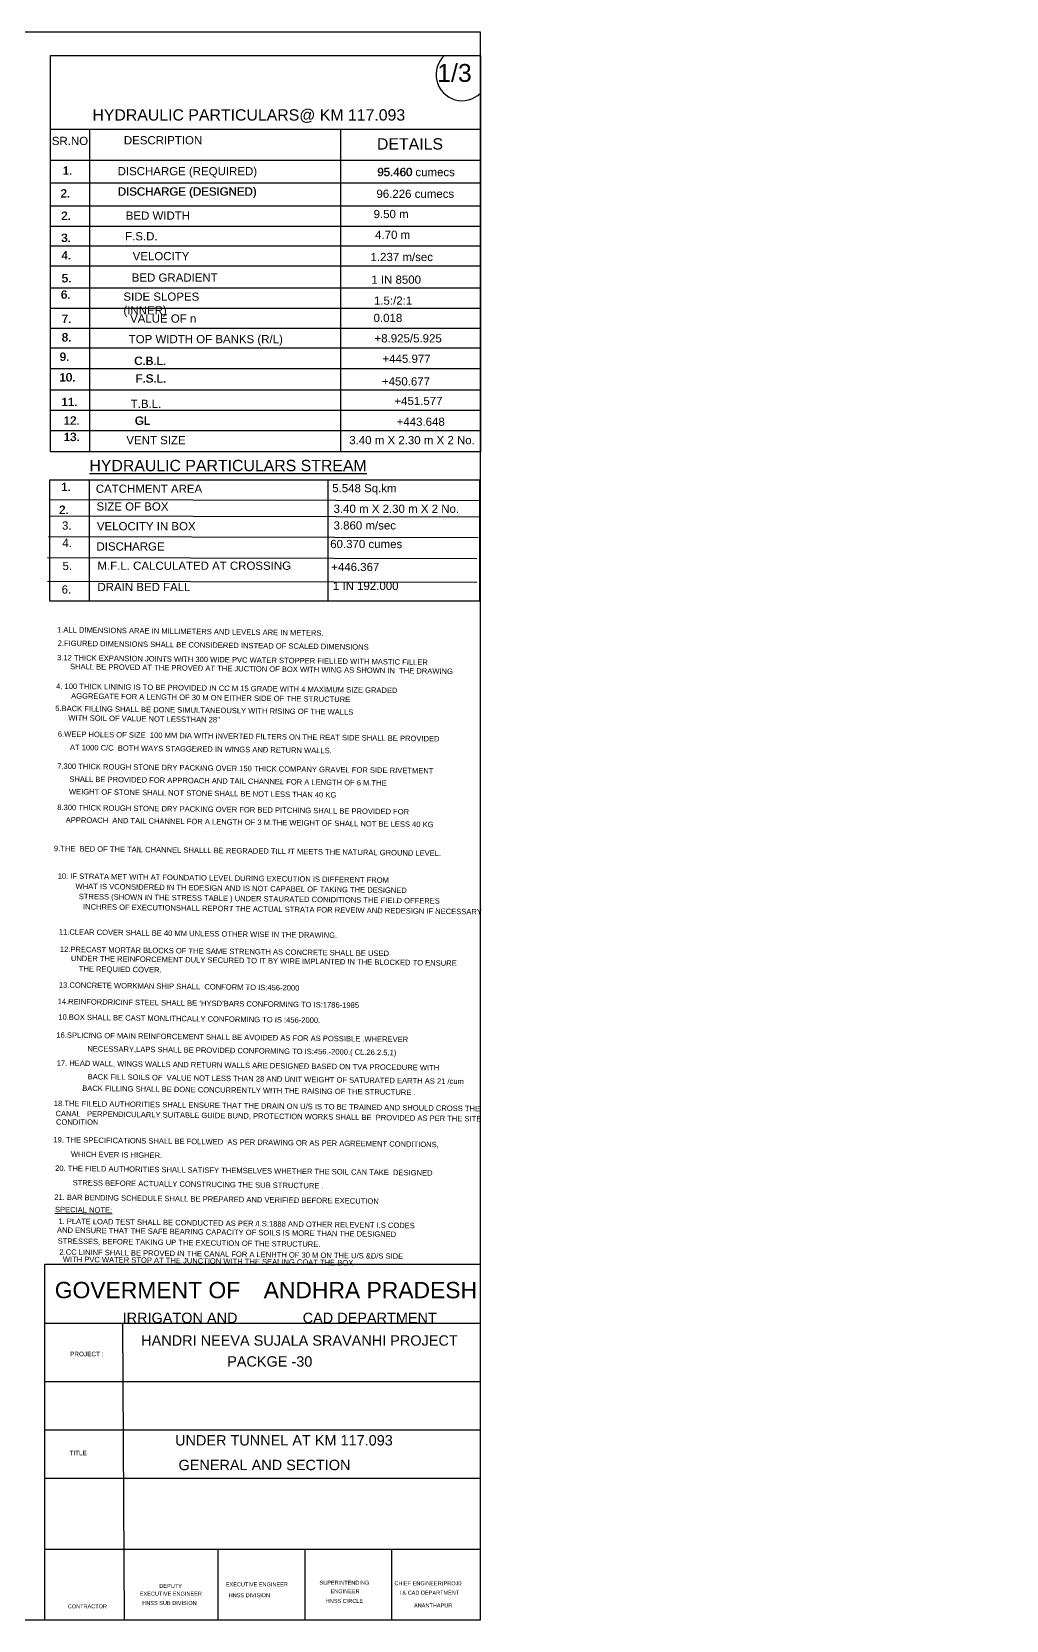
# Model space of a CAD drawing. Header units: inches. Extents: x 86 to 493, y 48 to 2722.
# Drawn here: x 129.4 to 151.56, y 47.59 to 83.71 of the extents above; entities that cross this region are included whole.
import ezdxf

# ---------------------------------------------------------------- set-up
doc = ezdxf.new("R2010")
doc.units = ezdxf.units.IN
doc.header["$MEASUREMENT"] = 0
doc.layers.add('DRAWING', color=7, linetype='Continuous')
doc.layers.add('TEXT', color=255, linetype='Continuous')
doc.styles.get("Standard").update_dxf_attribs({"font": 'arial.ttf'})

msp = doc.modelspace()

# ---------------------------------------------------------------- linework, layer by layer
at = {"layer": 'DRAWING'}
for points in [[(85.64065, 83.70827), (139.59855, 83.70827), (139.59855, 47.59396), (85.64065, 47.59396)], [(129.82907, 83.1696), (139.60635, 83.1696), (139.60635, 74.15895), (129.82907, 74.15895)], [(129.81671, 73.52383), (139.58142, 73.52383), (139.58142, 70.7605), (129.81671, 70.7605)], [(129.69881, 55.68662), (139.59855, 55.68662), (139.59855, 47.59396), (129.69881, 47.59396)]]:
    msp.add_lwpolyline(points, close=True, dxfattribs=at)
for points in [[(129.82907, 81.49673), (139.60635, 81.49673)], [(130.71445, 81.49673), (130.71445, 74.15895)], [(136.42452, 81.49673), (136.42452, 74.15895)], [(129.82907, 80.78864), (139.60635, 80.78864)], [(129.82907, 80.27166), (139.60635, 80.27166)], [(130.7089, 73.52716), (130.7089, 70.76414)], [(136.13178, 73.52716), (136.13178, 70.76414)], [(129.69881, 54.35058), (139.59855, 54.35058)], [(131.51318, 47.59396), (131.47127, 54.35058)], [(129.69881, 53.02132), (139.59855, 53.02132)], [(129.69881, 51.92283), (139.59855, 51.92283)], [(139.59855, 50.8177), (129.69881, 50.8177)], [(139.59855, 49.20362), (129.69881, 49.20362)], [(133.63694, 49.20362), (133.63694, 47.59396)], [(135.61139, 49.20362), (135.61139, 47.59396)], [(137.59373, 47.59396), (137.59373, 49.20362)]]:
    msp.add_lwpolyline(points, dxfattribs=at)
for start, end in [(132.183555, 315.101819), (44.898181, 47.816445)]:
    msp.add_arc((139.18797, 82.73194), 0.59064, start, end, dxfattribs=at)
at = {"layer": 'TEXT'}
for points in [[(129.82907, 79.74925), (139.60635, 79.74925)], [(129.82907, 79.292), (139.60635, 79.292)], [(129.82907, 78.84216), (139.60635, 78.84216)], [(129.82907, 78.38517), (139.60635, 78.38517)], [(129.82907, 77.88835), (139.60635, 77.88835)], [(129.82907, 77.42421), (139.60635, 77.42421)], [(129.82907, 76.96722), (139.60635, 76.96722)], [(129.82907, 76.52449), (139.60635, 76.52449)], [(129.82907, 76.05014), (139.60635, 76.05014)], [(129.82907, 75.5646), (139.60635, 75.5646)], [(129.82907, 75.10761), (139.60635, 75.10761)], [(129.82907, 74.64347), (139.60635, 74.64347)], [(129.80968, 73.07048), (139.57907, 73.05005)], [(129.81575, 72.7052), (139.58184, 72.68211)], [(129.7841, 72.23201), (139.55019, 72.20891)], [(129.76044, 71.75881), (139.52653, 71.73571)], [(129.76044, 71.21464), (139.52653, 71.19155)]]:
    msp.add_lwpolyline(points, dxfattribs=at)

# ---------------------------------------------------------------- texts
at = {"layer": 'DRAWING'}
for s, height, p in [('1/3', 0.405419, (138.62003, 82.56978)), ('GOVERMENT OF  ', 0.3720535, (129.92639, 54.91431)), ('ANDHRA PRADESH ', 0.3720535, (134.67648, 54.91308)), ('IRRIGATON AND ', 0.2353256, (131.46945, 54.35058)), ('CAD DEPARTMENT ', 0.2353256, (135.56379, 54.35058)), ('HANDRI NEEVA SUJALA SRAVANHI PROJECT ', 0.2353256, (131.8922, 53.83599)), ('PROJECT :', 0.104476, (130.27464, 53.59489)), ('PACKGE -30', 0.235326, (133.84674, 53.3602)), ('UNDER TUNNEL AT KM 117.093', 0.2353256, (132.66207, 51.56736)), ('TITLE ', 0.104476, (130.25934, 51.3441)), ('GENERAL AND SECTION ', 0.2353256, (132.74058, 51.00607)), ('DEPUTY ', 0.090478, (132.30417, 48.32831)), ('EXECUTIVE ENGINEER ', 0.0904784, (133.8151, 48.36271)), ('SUPERINTENDING ', 0.0904784, (135.94647, 48.40142)), ('CHIEF ENGINEER(PROJ0', 0.0904784, (137.64972, 48.38822)), ('EXECUTIVE ENGINEER ', 0.0904784, (131.85989, 48.15167)), ('HNSS SUB DIVISION ', 0.0904784, (131.91597, 47.94055)), ('HNSS DIVISION ', 0.0904784, (133.8798, 48.11712)), ('HNSS CIRCLE', 0.0904784, (136.08881, 47.9878)), ('ENGINEER ', 0.090478, (136.19664, 48.20754)), ('I & CAD DEPARTMENT ', 0.0904784, (137.76176, 48.17455)), ('CONTRACTOR', 0.090478, (130.22228, 47.8652)), ('ANANTHAPUR', 0.090478, (138.09451, 47.88627))]:
    msp.add_text(s, height=height, dxfattribs=at).set_placement(p)
for s, p in [('1.ALL DIMENSIONS ARAE IN MILLIMETERS AND LEVELS ARE IN METERS.', (129.97846, 70.05216)), ('2.FIGURED DIMENSIONS SHALL BE CONSIDERED INSTEAD OF SCALED DIMENSIONS', (129.99199, 69.74703)), ('3.12 THICK EXPANSION JOINTS WITH 300 WIDE PVC WATER STOPPER FIELLED WITH MASTIC FILLER ', (129.97942, 69.41849)), ('SHALL BE PROVED AT THE PROVED AT THE JUCTION OF BOX WITH WING AS SHOWN IN  THE DRAWING', (130.27368, 69.21625)), ('4. 100 THICK LININIG IS TO BE PROVIDED IN CC M 15 GRADE WITH 4 MAXIMUM SIZE GRADED ', (129.95727, 68.77062)), (' AGGREGATE FOR A LENGTH OF 30 M ON EITHER SIDE OF THE STRUCTURE', (130.25055, 68.54835)), ('5.BACK FILLING SHALL BE DONE SIMULTANEOUSLY WITH RISING OF THE WALLS', (129.93703, 68.26541)), ('WITH SOIL OF VALUE NOT LESSTHAN 28’’', (130.23373, 68.04949)), ('6.WEEP HOLES OF SIZE  100 MM DIA WITH INVERTED FILTERS ON THE REAT SIDE SHALL BE PROVIDED ', (129.99585, 67.68185)), ('AT 1000 C/C  BOTH WAYS STAGGERED IN WINGS AND RETURN WALLS.', (130.27069, 67.37852)), (' 7.300 THICK ROUGH STONE DRY PACKING OVER 150 THICK COMPANY GRAVEL FOR SIDE RIVETMENT ', (129.9334, 66.95204)), ('WEIGHT OF STONE SHALL NOT STONE SHALL BE NOT LESS THAN 40 KG  ', (130.24906, 66.37302)), ('SHALL BE PROVIDED FOR APPROACH AND TAIL CHANNEL FOR A LENGTH OF 6 M.THE ', (130.25641, 66.65836)), (' 8.300 THICK ROUGH STONE DRY PACKING OVER FOR BED PITCHING SHALL BE PROVIDED FOR ', (129.93543, 66.01493)), ('APPROACH  AND TAIL CHANNEL FOR A LENGTH OF 3 M.THE WEIGHT OF SHALL NOT BE LESS 40 KG ', (130.17542, 65.72879)), ('9.THE  BED OF THE TAIL CHANNEL SHALLL BE REGRADED TILL IT MEETS THE NATURAL GROUND LEVEL.', (129.90772, 65.07968)), ('10. IF STRATA MET WITH AT FOUNDATIO LEVEL DURING EXECUTION IS DIFFERENT FROM ', (129.99361, 64.4542)), ('WHAT IS VCONSIDERED IN TH EDESIGN AND IS NOT CAPABEL OF TAKING THE DESIGNED', (130.3989, 64.22118)), ('STRESS (SHOWN IN THE STRESS TABLE ) UNDER STAURATED CONIDITIONS THE FIELD OFFERES', (130.47253, 63.98815)), ('  INCHRES OF EXECUTIONSHALL REPORT THE ACTUAL STRATA FOR REVEIW AND REDESIGN IF NECESSARY', (130.47253, 63.75513)), ('11.CLEAR COVER SHALL BE 40 MM UNLESS OTHER WISE IN THE DRAWING.', (130.01866, 63.18489)), ('12.PRECAST MORTAR BLOCKS OF THE SAME STRENGTH AS CONCRETE SHALL BE USED ', (130.04261, 62.78775)), ('UNDER THE REINFORCEMENT DULY SECURED TO IT BY WIRE IMPLANTED IN THE BLOCKED TO ENSURE ', (130.29243, 62.58189)), (' THE REQUIED COVER.', (130.42445, 62.34473)), ('13.CONCRETE WORKMAN SHIP SHALL  CONFORM TO IS:456-2000', (130.02055, 61.97794)), ('14.REINFORDRICINF STEEL SHALL BE ‘HYSD’BARS CONFORMING TO IS:1786-1985', (129.9918, 61.6016)), ('10.BOX SHALL BE CAST MONLITHCALLY CONFORMING TO IS :456-2000.', (130.00683, 61.2476)), ('16.SPLICING OF MAIN REINFORCEMENT SHALL BE AVOIDED AS FOR AS POSSIBLE .WHEREVER ', (129.9625, 60.83783)), ('17. HEAD WALL, WINGS WALLS AND RETURN WALLS ARE DESIGNED BASED ON TVA PROCEDURE WITH ', (129.9699, 60.20166)), ('NECESSARY,LAPS SHALL BE PROVIDED CONFORMING TO IS:456.-2000.( CL.26.2.5.1)', (130.6667, 60.52682)), ('BACK FILL SOILS OF  VALUE NOT LESS THAN 28 AND UNIT WEIGHT OF SATURATED EARTH AS 21 /cum ', (130.67411, 59.89065)), ('BACK FILLING SHALL BE DONE CONCURRENTLY WITH THE RAISING OF THE STRUCTURE .', (130.54998, 59.62897)), ('18.THE FILELD AUTHORITIES SHALL ENSURE THAT THE DRAIN ON U/S IS TO BE TRAINED AND SHOULD CROSS THE', (129.90468, 59.28553)), (' CANAL   PERPENDICULARLY SUITABLE GUIDE BUND, PROTECTION WORKS SHALL BE  PROVIDED AS PER THE SITE', (129.89462, 59.0544)), ('19. THE SPECIFICATIONS SHALL BE FOLLWED  AS PER DRAWING OR AS PER AGREEMENT CONDITIONS,', (129.8947, 58.45805)), ('WHICH EVER IS HIGHER.', (130.29386, 58.12905)), ('20. THE FIELD AUTHORITIES SHALL SATISFY THEMSELVES WHETHER THE SOIL CAN TAKE  DESIGNED', (129.93461, 57.81002)), ('STRESS BEFORE ACTUALLY CONSTRUCING THE SUB STRUCTURE .', (130.33378, 57.48102)), ('21. BAR BENDING SCHEDULE SHALL BE PREPARED AND VERIFIED BEFORE EXECUTION ', (129.91466, 57.15202)), ('%%USPECIAL NOTE:', (129.93025, 56.8716)), ('1. PLATE LOAD TEST SHALL BE CONDUCTED AS PER /I.S:1888 AND OTHER RELEVENT I.S CODES', (130.00822, 56.60676)), ('AND ENSURE THAT THE SAFE BEARING CAPACITY OF SOILS IS MORE THAN THE DESIGNED', (129.97703, 56.40423)), ('STRESSES, BEFORE TAKING UP THE EXECUTION OF THE STRUCTURE.', (129.99263, 56.15497)), ('2.CC LININF SHALL BE PROVED IN THE CANAL FOR A LENHTH OF 30 M ON THE U/S &D/S SIDE', (130.03161, 55.9057)), ('WITH PVC WATER STOP AT THE JUNCTION WITH THE SEALING COAT THE BOX', (130.10958, 55.74212))]:
    msp.add_text(s, height=0.1231367, rotation=359.279894, dxfattribs=at).set_placement(p)
at = {"layer": 'DRAWING', "insert": (129.90689, 58.98143), "char_height": 0.123137, "width": 1.0488125, "attachment_point": 1}
msp.add_mtext(' CONDITION', dxfattribs=at)
at = {"layer": 'TEXT'}
for s, height, p in [('96.226 cumecs', 0.1865734, (137.24012, 79.93136)), ('9.50 m ', 0.186573, (137.17564, 79.47193)), ('4.70 m', 0.186573, (137.21007, 78.99966)), ('1.237 m/sec', 0.1865734, (137.10691, 78.49462)), ('1 IN 8500', 0.186573, (137.12406, 77.97941)), ('1.5:/2:1', 0.186573, (137.18428, 77.50284)), ('0.018', 0.186573, (137.17564, 77.10887)), ('+8.925/5.925', 0.1865734, (137.19717, 76.64518)), ('+445.977', 0.186573, (137.3777, 76.18148)), ('+450.677', 0.186573, (137.3648, 75.66627)), ('+451.577', 0.186573, (137.6486, 75.22154)), ('+443.648', 0.186573, (137.70018, 74.74928)), ('VENT SIZE', 0.186573, (131.555, 74.33017)), ('3.40 m X 2.30 m X 2 No.', 0.1865734, (136.62319, 74.33066)), ('CATCHMENT AREA', 0.1865734, (130.85983, 73.2259)), ('5.548 Sq.km ', 0.1865734, (136.23528, 73.23944)), ('SIZE OF BOX', 0.1865734, (130.87528, 72.82251)), ('3.40 m X 2.30 m X 2 No.', 0.1865734, (136.26554, 72.7706)), ('VELOCITY IN BOX', 0.1865734, (130.88413, 72.37308)), ('3.860 m/sec', 0.1865734, (136.26554, 72.39248)), ('DISCHARGE ', 0.186573, (130.87454, 71.91444)), ('60.370 cumes ', 0.1865734, (136.18988, 71.96903)), ('M.F.L. CALCULATED AT CROSSING ', 0.1865734, (130.89724, 71.47584)), ('+446.367', 0.186573, (136.21258, 71.44724)), ('DRAIN BED FALL ', 0.1865734, (130.89724, 70.9919)), ('1 IN 192.000', 0.1865734, (136.25041, 71.01619))]:
    msp.add_text(s, height=height, dxfattribs=at).set_placement(p)
at = {"layer": 'TEXT', "attachment_point": 1}
for s, insert, char_height, width in [(' HYDRAULIC PARTICULARS@ KM 117.093', (130.68219, 81.94643), 0.2578708, 8.782879), (' SR.NO ', (129.7873, 81.31975), 0.186573, 4.5595904), (' DESCRIPTION ', (131.42565, 81.33506), 0.1865734, 4.5595904), ('DETAILS', (137.25278, 81.28795), 0.257871, 2.7868781), ('1.', (130.10246, 80.64491), 0.186573, 0.2413977), ('1.', (130.10427, 80.64792), 0.186573, 0.2413977), ('1.', (130.10935, 80.64723), 0.186573, 0.2413977), ('1.', (130.10978, 80.64741), 0.186573, 0.2413977), ('1.', (130.11236, 80.64972), 0.186573, 0.2413977), ('DISCHARGE (REQUIRED)', (131.35594, 80.63195), 0.1865734, 4.5595904), (' 95.460 cumecs ', (137.18424, 80.61113), 0.1865734, 2.1128627), (' 95.460 ', (137.18605, 80.61413), 0.186573, 0.9000004), (' 95.460 ', (137.19113, 80.61345), 0.186573, 0.9000004), (' 95.460 ', (137.19156, 80.61362), 0.186573, 0.9000004), (' 95.460 ', (137.19414, 80.61594), 0.186573, 0.9000004), ('\\P ', (151.56033, 80.72805), 0.18657, 1.0563805), ('DISCHARGE (DESIGNED)', (131.35594, 80.16893), 0.1865734, 4.5387197), ('DISCHARGE (DESIGNED)', (131.36102, 80.16824), 0.1865734, 4.5387197), ('DISCHARGE (DESIGNED)', (131.36145, 80.16842), 0.1865734, 4.5387197), ('DISCHARGE (DESIGNED)', (131.36403, 80.17074), 0.1865734, 4.5387197), ('2.', (130.05349, 80.1251), 0.186573, 0.2413977), ('2.', (130.05529, 80.1281), 0.186573, 0.2413977), ('2.', (130.06037, 80.12742), 0.186573, 0.2413977), ('2.', (130.0608, 80.12759), 0.186573, 0.2413977), ('2.', (130.06338, 80.12991), 0.186573, 0.2413977), ('2.', (130.06889, 79.61609), 0.186573, 0.2413977), ('2.', (130.0707, 79.6191), 0.186573, 0.2413977), ('2.', (130.07577, 79.61841), 0.186573, 0.2413977), ('2.', (130.0762, 79.61858), 0.186573, 0.2413977), ('2.', (130.07878, 79.6209), 0.186573, 0.2413977), ('BED WIDTH', (131.54071, 79.62223), 0.186573, 2.0641626), ('3.', (130.06889, 79.1144), 0.186573, 0.2413977), ('3.', (130.0707, 79.11741), 0.186573, 0.2413977), ('3.', (130.07577, 79.11672), 0.186573, 0.2413977), ('3.', (130.0762, 79.1169), 0.186573, 0.2413977), ('3.', (130.07878, 79.11922), 0.186573, 0.2413977), ('F.S.D.', (131.52667, 79.15226), 0.186573, 1.0078861), ('4.', (130.07483, 78.71902), 0.186573, 0.2413977), ('4.', (130.07664, 78.72203), 0.186573, 0.2413977), ('4.', (130.08172, 78.72135), 0.186573, 0.2413977), ('4.', (130.08215, 78.72152), 0.186573, 0.2413977), ('4.', (130.08473, 78.72384), 0.186573, 0.2413977), ('VELOCITY', (131.69765, 78.70093), 0.186573, 2.0641626), ('5.', (130.08142, 78.19542), 0.186573, 0.2413977), ('5.', (130.08323, 78.19843), 0.186573, 0.2413977), ('5.', (130.0883, 78.19774), 0.186573, 0.2413977), ('5.', (130.08873, 78.19792), 0.186573, 0.2413977), ('5.', (130.09131, 78.20023), 0.186573, 0.2413977), ('BED GRADIENT', (131.67687, 78.21255), 0.1865734, 2.0641626), ('6.', (130.06148, 77.82432), 0.186573, 0.2413977), ('6.', (130.06328, 77.82733), 0.186573, 0.2413977), ('6.', (130.06836, 77.82664), 0.186573, 0.2413977), ('6.', (130.06879, 77.82681), 0.186573, 0.2413977), ('6.', (130.07137, 77.82913), 0.186573, 0.2413977), ('SIDE SLOPES (INNER)', (131.48724, 77.77981), 0.1865734, 2.0641626), ('7.', (130.08095, 77.27295), 0.186573, 0.2413977), ('7.', (130.08276, 77.27596), 0.186573, 0.2413977), ('7.', (130.08783, 77.27527), 0.186573, 0.2413977), ('7.', (130.08826, 77.27545), 0.186573, 0.2413977), ('7.', (130.09084, 77.27777), 0.186573, 0.2413977), ('VALUE OF n', (131.63857, 77.2808), 0.186573, 2.0641626), ('8.', (130.08095, 76.85228), 0.186573, 0.2413977), ('8.', (130.08276, 76.85528), 0.186573, 0.2413977), ('8.', (130.08783, 76.8546), 0.186573, 0.2413977), ('8.', (130.08826, 76.85477), 0.186573, 0.2413977), ('8.', (130.09084, 76.85709), 0.186573, 0.2413977), ('TOP WIDTH OF BANKS (R/L)', (131.60841, 76.81449), 0.1865734, 3.5473894), ('9.', (130.03362, 76.411), 0.186573, 0.2413977), ('9.', (130.03542, 76.414), 0.186573, 0.2413977), ('9.', (130.0405, 76.41332), 0.186573, 0.2413977), ('9.', (130.04093, 76.41349), 0.186573, 0.2413977), ('9.', (130.04351, 76.41581), 0.186573, 0.2413977), ('C.B.L.', (131.72894, 76.31804), 0.186573, 2.0641626), ('C.B.L.', (131.73075, 76.32104), 0.186573, 2.0641626), ('C.B.L.', (131.73582, 76.32036), 0.186573, 2.0641626), ('C.B.L.', (131.73625, 76.32053), 0.186573, 2.0641626), ('C.B.L.', (131.73883, 76.32285), 0.186573, 2.0641626), ('10.', (130.02856, 75.94344), 0.186573, 0.2413977), ('10.', (130.03036, 75.94644), 0.186573, 0.2413977), ('10.', (130.03544, 75.94576), 0.186573, 0.2413977), ('10.', (130.03587, 75.94593), 0.186573, 0.2413977), ('10.', (130.03845, 75.94825), 0.186573, 0.2413977), ('F.S.L.', (131.75899, 75.9175), 0.186573, 2.0641626), ('F.S.L.', (131.7608, 75.92051), 0.186573, 2.0641626), ('F.S.L.', (131.76588, 75.91983), 0.186573, 2.0641626), ('F.S.L.', (131.76631, 75.92), 0.186573, 2.0641626), ('F.S.L.', (131.76889, 75.92232), 0.186573, 2.0641626), ('11.', (130.0744, 75.38418), 0.186573, 0.2413977), ('11.', (130.0762, 75.38719), 0.186573, 0.2413977), ('11.', (130.08128, 75.38651), 0.186573, 0.2413977), ('11.', (130.08171, 75.38668), 0.186573, 0.2413977), ('11.', (130.08429, 75.389), 0.186573, 0.2413977), ('T.B.L.', (131.6536, 75.34268), 0.186573, 2.0641626), ('12.', (130.12499, 74.96134), 0.186573, 0.2413977), ('12.', (130.1268, 74.96434), 0.186573, 0.2413977), ('12.', (130.13188, 74.96366), 0.186573, 0.2413977), ('12.', (130.13231, 74.96383), 0.186573, 0.2413977), ('12.', (130.13489, 74.96615), 0.186573, 0.2413977), ('GL', (131.74397, 74.95691), 0.186573, 2.0641626), ('GL', (131.74577, 74.95992), 0.186573, 2.0641626), ('GL', (131.75085, 74.95923), 0.186573, 2.0641626), ('GL', (131.75128, 74.9594), 0.186573, 2.0641626), ('GL', (131.75386, 74.96172), 0.186573, 2.0641626), ('13.', (130.12576, 74.58784), 0.186573, 0.2413977), ('13.', (130.12756, 74.59085), 0.186573, 0.2413977), ('13.', (130.13264, 74.59016), 0.186573, 0.2413977), ('13.', (130.13307, 74.59034), 0.186573, 0.2413977), ('13.', (130.13565, 74.59265), 0.186573, 0.2413977), ('{\\L HYDRAULIC PARTICULARS STREAM}', (130.61451, 73.97581), 0.2578708, 8.782879), ('1.', (130.06868, 73.45204), 0.186573, 0.2413977), ('1.', (130.07049, 73.45505), 0.186573, 0.2413977), ('1.', (130.07556, 73.45436), 0.186573, 0.2413977), ('1.', (130.07599, 73.45454), 0.186573, 0.2413977), ('1.', (130.07857, 73.45686), 0.186573, 0.2413977), ('2.', (130.0197, 72.93223), 0.186573, 0.2413977), ('2.', (130.02151, 72.93523), 0.186573, 0.2413977), ('2.', (130.02659, 72.93455), 0.186573, 0.2413977), ('2.', (130.02702, 72.93472), 0.186573, 0.2413977), ('2.', (130.0296, 72.93704), 0.186573, 0.2413977), ('3.', (130.09082, 72.57539), 0.186573, 0.2413977), ('4.', (130.09676, 72.18001), 0.186573, 0.2413977), ('5.', (130.10335, 71.65641), 0.186573, 0.2413977), ('6.', (130.08334, 71.12134), 0.186573, 0.2413977)]:
    msp.add_mtext(s, dxfattribs=dict(at, insert=insert, char_height=char_height, width=width))

doc.saveas('drawing.dxf')
